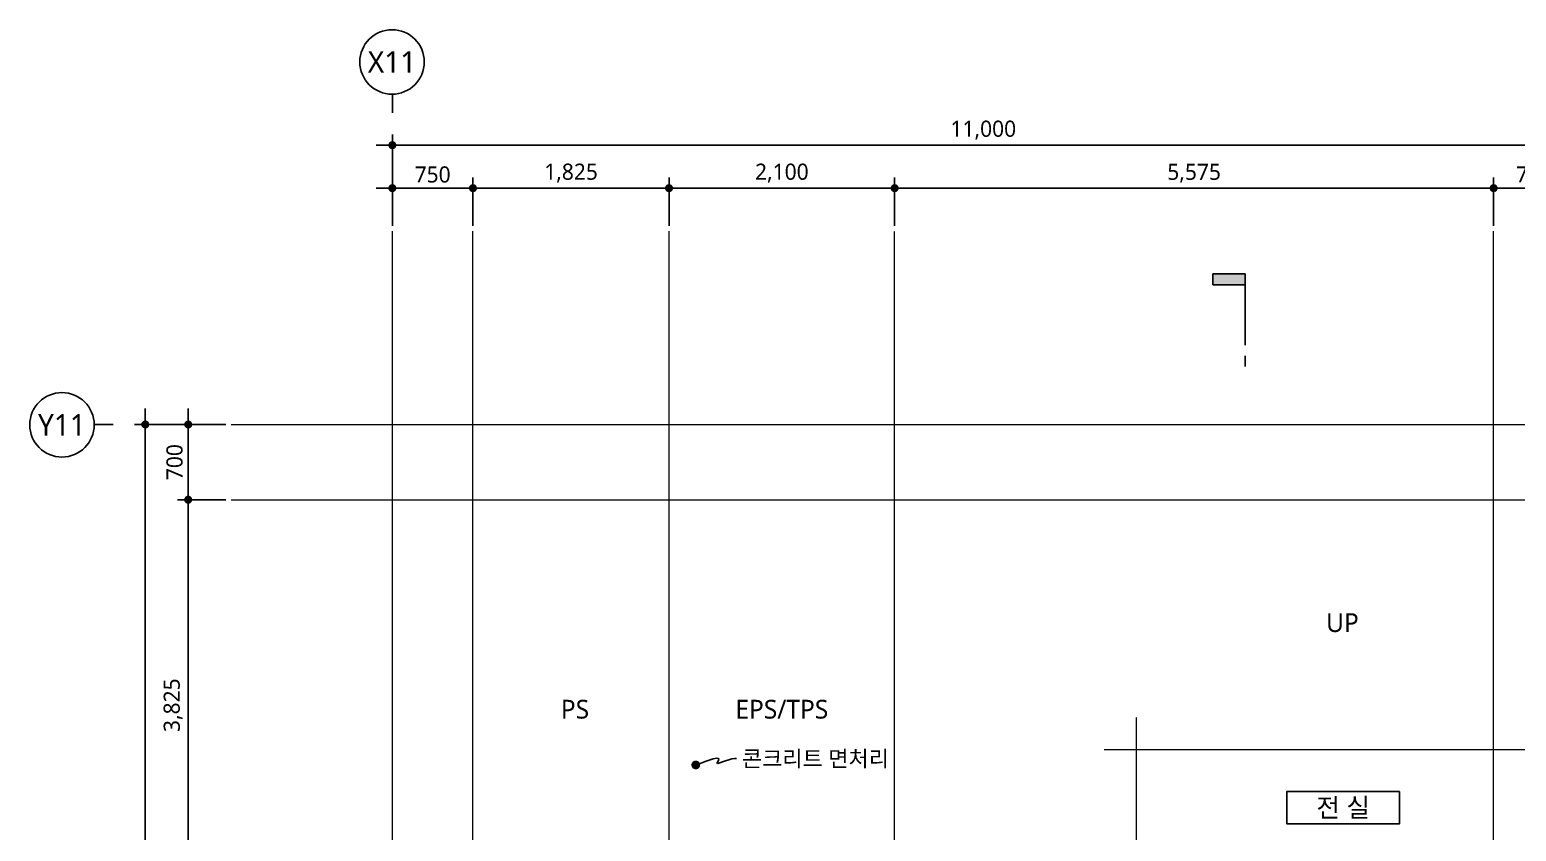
# Model space of a CAD drawing. Header units: millimetres. Extents: x 3320976 to 3527701, y 1183647 to 1243117.
# Drawn here: x 3422464 to 3436299, y 1196819 to 1204280 of the extents above; entities that cross this region are included whole.
import ezdxf
from ezdxf.enums import TextEntityAlignment as Align

# ---------------------------------------------------------------- set-up
doc = ezdxf.new("R2010")
doc.units = ezdxf.units.MM
doc.header["$MEASUREMENT"] = 0
doc.linetypes.add('CEN', pattern=[62, 60, -1, 0, -1])
doc.layers.get('0').update_dxf_attribs({"linetype": 'CONTINUOUS'})
for name, color, linetype, lineweight in [('A-AXIS-BUBL', 7, 'CONTINUOUS', 25), ('A-CNTL', 1, 'CEN', 15), ('A-DIMS', 7, 'CONTINUOUS', 25), ('A-MKXS-LEAD', 7, 'CONTINUOUS', 25), ('A-MKXS-MAK1', 3, 'CONTINUOUS', 25), ('A-MKXS-TEXT1', 3, 'CONTINUOUS', 25), ('A-MKXS-TEXT2', 7, 'CONTINUOUS', 25), ('A-MKXX-NAME', 3, 'CONTINUOUS', 25), ('A-MKXX-SYMB', 7, 'CONTINUOUS', 25), ('A-XXXX-TXT2', 3, 'CONTINUOUS', 25)]:
    doc.layers.add(name, color=color, linetype=linetype, lineweight=lineweight)
doc.styles.add('HY울릉도L', font='')
doc.styles.add('돋움체', font='')
doc.styles.add('맑은고딕', font='malgun.ttf')
doc.styles.get('HY울릉도L').set_extended_font_data('HYwulM')
doc.styles.get('돋움체').set_extended_font_data('DotumChe')
doc.dimstyles.new('CDIM', dxfattribs={"dimtxt": 3, "dimasz": 1.5, "dimexe": 2, "dimexo": 1, "dimgap": 1, "dimtad": 1, "dimdec": 0, "dimrnd": 0.5, "dimzin": 0, "dimdsep": 32, "dimlunit": 6, "dimtxsty": 'HY울릉도L', "dimblk1": '_CIDOT', "dimblk2": '_CIDOT', "dimsah": 1, "dimcen": 5.5, "dimclrd": 2, "dimclre": 2, "dimclrt": 7, "dimadec": 0, "dimazin": 0, "dimtfac": 1, "dimtdec": 0, "dimtix": 1, "dimtmove": 2, "dimatfit": 1, "dimldrblk": '_CIDOT', "dimfxl": 1, "dimtolj": 1, "dimtzin": 0, "dimlwd": -1, "dimarcsym": 0})

# ---------------------------------------------------------------- blocks, each defined once
blk = doc.blocks.new('_CIDOT')
at = {"color": 0, "linetype": 'ByBlock'}
blk.add_line((2, 0), (-1, 0), dxfattribs=at)
at = {"color": 0, "linetype": 'ByBlock', "const_width": 0.5}
blk.add_lwpolyline([(-0.25, 0, 1), (0.25, 0, 1)], format="xyb", close=True, dxfattribs=at)
blk = doc.blocks.new('*D464')
at = {"layer": 'A-DIMS', "lineweight": -2, "transparency": 16777216}
for p, q in [((0, 1850), (0, 2700)), ((11000, 1850), (11000, 2700))]:
    blk.add_line(p, q, dxfattribs=at)
at = {"layer": 'A-DIMS', "transparency": 16777216}
blk.add_line((75, 2600), (10925, 2600), dxfattribs=at)
at = {"layer": 'A-DIMS', "transparency": 16777216, "xscale": 75, "yscale": 75, "zscale": 75, "rotation": 180}
blk.add_blockref('_CIDOT', (0, 2600), dxfattribs=at)
at = {"layer": 'A-DIMS', "transparency": 16777216, "xscale": 75, "yscale": 75, "zscale": 75}
blk.add_blockref('_CIDOT', (11000, 2600), dxfattribs=at)
at = {"layer": 'A-DIMS', "color": 3, "transparency": 16777216, "insert": (5500, 2740), "char_height": 150, "attachment_point": 5, "style": '맑은고딕'}
blk.add_mtext('\\A1;11,000', dxfattribs=at)
blk = doc.blocks.new('*D465')
at = {"layer": 'A-DIMS', "lineweight": -2, "transparency": 16777216}
for p, q in [((0, 1850), (0, 2300)), ((750, 1850), (750, 2300))]:
    blk.add_line(p, q, dxfattribs=at)
at = {"layer": 'A-DIMS', "transparency": 16777216}
blk.add_line((75, 2200), (675, 2200), dxfattribs=at)
at = {"layer": 'A-DIMS', "transparency": 16777216, "xscale": 75, "yscale": 75, "zscale": 75, "rotation": 180}
blk.add_blockref('_CIDOT', (0, 2200), dxfattribs=at)
at = {"layer": 'A-DIMS', "transparency": 16777216, "xscale": 75, "yscale": 75, "zscale": 75}
blk.add_blockref('_CIDOT', (750, 2200), dxfattribs=at)
at = {"layer": 'A-DIMS', "color": 3, "transparency": 16777216, "insert": (375, 2327), "char_height": 150, "attachment_point": 5, "style": '맑은고딕'}
blk.add_mtext('\\A1;750', dxfattribs=at)
blk = doc.blocks.new('*D466')
at = {"layer": 'A-DIMS', "lineweight": -2, "transparency": 16777216}
for p, q in [((-1550, 0), (-2400, 0)), ((-1550, -13000), (-2400, -13000))]:
    blk.add_line(p, q, dxfattribs=at)
at = {"layer": 'A-DIMS', "transparency": 16777216}
blk.add_line((-2300, -12925), (-2300, -75), dxfattribs=at)
at = {"layer": 'A-DIMS', "transparency": 16777216, "xscale": 75, "yscale": 75, "zscale": 75}
for p, rotation in [((-2300, 0), 90), ((-2300, -13000), 270)]:
    blk.add_blockref('_CIDOT', p, dxfattribs=dict(at, rotation=rotation))
at = {"layer": 'A-DIMS', "color": 3, "transparency": 16777216, "insert": (-2440, -6500), "char_height": 150, "attachment_point": 5, "rotation": 90, "style": '맑은고딕'}
blk.add_mtext('\\A1;13,000', dxfattribs=at)
blk = doc.blocks.new('*D469')
at = {"layer": 'A-DIMS', "lineweight": -2, "transparency": 16777216}
for p, q in [((-1550, -700), (-2000, -700)), ((-1550, -4525), (-2000, -4525))]:
    blk.add_line(p, q, dxfattribs=at)
at = {"layer": 'A-DIMS', "transparency": 16777216}
blk.add_line((-1900, -4450), (-1900, -775), dxfattribs=at)
at = {"layer": 'A-DIMS', "transparency": 16777216, "xscale": 75, "yscale": 75, "zscale": 75}
for p, rotation in [((-1900, -700), 90), ((-1900, -4525), 270)]:
    blk.add_blockref('_CIDOT', p, dxfattribs=dict(at, rotation=rotation))
at = {"layer": 'A-DIMS', "color": 3, "transparency": 16777216, "insert": (-2040, -2613), "char_height": 150, "attachment_point": 5, "rotation": 90, "style": '맑은고딕'}
blk.add_mtext('\\A1;3,825', dxfattribs=at)
blk = doc.blocks.new('*D471')
at = {"layer": 'A-DIMS', "lineweight": -2, "transparency": 16777216}
for p, q in [((-1550, 0), (-2000, 0)), ((-1550, -700), (-2000, -700))]:
    blk.add_line(p, q, dxfattribs=at)
at = {"layer": 'A-DIMS', "transparency": 16777216}
blk.add_line((-1900, -625), (-1900, -75), dxfattribs=at)
at = {"layer": 'A-DIMS', "transparency": 16777216, "xscale": 75, "yscale": 75, "zscale": 75}
for p, rotation in [((-1900, 0), 90), ((-1900, -700), 270)]:
    blk.add_blockref('_CIDOT', p, dxfattribs=dict(at, rotation=rotation))
at = {"layer": 'A-DIMS', "color": 3, "transparency": 16777216, "insert": (-2027, -350), "char_height": 150, "attachment_point": 5, "rotation": 90, "style": '맑은고딕'}
blk.add_mtext('\\A1;700', dxfattribs=at)
blk = doc.blocks.new('*D474')
at = {"layer": 'A-DIMS', "lineweight": -2, "transparency": 16777216}
for p, q in [((750, 1850), (750, 2300)), ((2575, 1850), (2575, 2300))]:
    blk.add_line(p, q, dxfattribs=at)
at = {"layer": 'A-DIMS', "transparency": 16777216}
blk.add_line((825, 2200), (2500, 2200), dxfattribs=at)
at = {"layer": 'A-DIMS', "transparency": 16777216, "xscale": 75, "yscale": 75, "zscale": 75, "rotation": 180}
blk.add_blockref('_CIDOT', (750, 2200), dxfattribs=at)
at = {"layer": 'A-DIMS', "transparency": 16777216, "xscale": 75, "yscale": 75, "zscale": 75}
blk.add_blockref('_CIDOT', (2575, 2200), dxfattribs=at)
at = {"layer": 'A-DIMS', "color": 3, "transparency": 16777216, "insert": (1663, 2340), "char_height": 150, "attachment_point": 5, "style": '맑은고딕'}
blk.add_mtext('\\A1;1,825', dxfattribs=at)
blk = doc.blocks.new('*D483')
at = {"layer": 'A-DIMS', "lineweight": -2, "transparency": 16777216}
for p, q in [((10250, 1850), (10250, 2300)), ((11000, 1850), (11000, 2300))]:
    blk.add_line(p, q, dxfattribs=at)
at = {"layer": 'A-DIMS', "transparency": 16777216}
blk.add_line((10925, 2200), (10325, 2200), dxfattribs=at)
at = {"layer": 'A-DIMS', "transparency": 16777216, "xscale": 75, "yscale": 75, "zscale": 75, "rotation": 180}
blk.add_blockref('_CIDOT', (10250, 2200), dxfattribs=at)
at = {"layer": 'A-DIMS', "transparency": 16777216, "xscale": 75, "yscale": 75, "zscale": 75}
blk.add_blockref('_CIDOT', (11000, 2200), dxfattribs=at)
at = {"layer": 'A-DIMS', "color": 3, "transparency": 16777216, "insert": (10625, 2327), "char_height": 150, "attachment_point": 5, "style": '맑은고딕'}
blk.add_mtext('\\A1;750', dxfattribs=at)
blk = doc.blocks.new('*D484')
at = {"layer": 'A-DIMS', "lineweight": -2, "transparency": 16777216}
for p, q in [((4675, 1850), (4675, 2300)), ((10250, 1850), (10250, 2300))]:
    blk.add_line(p, q, dxfattribs=at)
at = {"layer": 'A-DIMS', "transparency": 16777216}
blk.add_line((10175, 2200), (4750, 2200), dxfattribs=at)
at = {"layer": 'A-DIMS', "transparency": 16777216, "xscale": 75, "yscale": 75, "zscale": 75, "rotation": 180}
blk.add_blockref('_CIDOT', (4675, 2200), dxfattribs=at)
at = {"layer": 'A-DIMS', "transparency": 16777216, "xscale": 75, "yscale": 75, "zscale": 75}
blk.add_blockref('_CIDOT', (10250, 2200), dxfattribs=at)
at = {"layer": 'A-DIMS', "color": 3, "transparency": 16777216, "insert": (7462, 2339), "char_height": 150, "attachment_point": 5, "style": '맑은고딕'}
blk.add_mtext('\\A1;5,575', dxfattribs=at)
blk = doc.blocks.new('*D485')
at = {"layer": 'A-DIMS', "lineweight": -2, "transparency": 16777216}
for p, q in [((2575, 1850), (2575, 2300)), ((4675, 1850), (4675, 2300))]:
    blk.add_line(p, q, dxfattribs=at)
at = {"layer": 'A-DIMS', "transparency": 16777216}
blk.add_line((4600, 2200), (2650, 2200), dxfattribs=at)
at = {"layer": 'A-DIMS', "transparency": 16777216, "xscale": 75, "yscale": 75, "zscale": 75, "rotation": 180}
blk.add_blockref('_CIDOT', (2575, 2200), dxfattribs=at)
at = {"layer": 'A-DIMS', "transparency": 16777216, "xscale": 75, "yscale": 75, "zscale": 75}
blk.add_blockref('_CIDOT', (4675, 2200), dxfattribs=at)
at = {"layer": 'A-DIMS', "color": 3, "transparency": 16777216, "insert": (3625, 2340), "char_height": 150, "attachment_point": 5, "style": '맑은고딕'}
blk.add_mtext('\\A1;2,100', dxfattribs=at)
blk = doc.blocks.new('CORE 2- 단면')
at = {"layer": 'A-MKXS-MAK1'}
h = blk.add_hatch(color=256, dxfattribs=at)
h.paths.add_polyline_path([(5095, 12859), (4847, 12611, 0.414214), (4847, 13106)])
h.paths.add_polyline_path([(4847, 12611), (4600, 12364), (4600, 12509, 0.198912)])
h.paths.add_polyline_path([(4847, 13106, 0.198912), (4600, 13209), (4600, 13354)])
for points in [[(537, 10486), (437, 10486), (437, 10786), (537, 10786)], [(4900, -2015), (4900, -2115), (4600, -2115), (4600, -2015)]]:
    blk.add_hatch(color=256, dxfattribs=at).paths.add_polyline_path(points)
h = blk.add_hatch(color=256, dxfattribs=at)
h.paths.add_polyline_path([(12887, 10291), (12639, 10538, 0.414214), (13134, 10538)])
h.paths.add_polyline_path([(12639, 10538), (12392, 10786), (12537, 10786, 0.198912)])
h.paths.add_polyline_path([(13134, 10538, 0.198912), (13237, 10786), (13382, 10786)])
for p, q in [((4600, 13354), (5095, 12859)), ((4600, 11886), (4600, 13354)), ((4600, 12364), (5095, 12859)), ((4600, 11686), (4600, 11786)), ((437, 10786), (1100, 10786)), ((437, 10786), (437, 10486)), ((537, 10786), (537, 10486)), ((1200, 10786), (1300, 10786)), ((11714, 10786), (11814, 10786)), ((11914, 10786), (13382, 10786)), ((12392, 10786), (12887, 10291)), ((13382, 10786), (12887, 10291)), ((437, 10486), (537, 10486)), ((4600, -1352), (4600, -1252)), ((4600, -2115), (4600, -1452)), ((4600, -2015), (4900, -2015)), ((4900, -2115), (4900, -2015)), ((4600, -2115), (4900, -2115))]:
    blk.add_line(p, q, dxfattribs=at)
for centre in [(4600, 12859), (12887, 10786)]:
    blk.add_circle(centre, 350, dxfattribs=at)
at = {"layer": 'A-MKXS-TEXT2', "style": '돋움체'}
for s, height, rotation, p in [('A-514', 140, 270, (4472, 12866)), ('1', 150, 270, (4744, 12863)), ('A-515', 140, 180, (12887, 10934)), ('1', 140, 180, (12887, 10611))]:
    blk.add_text(s, height=height, rotation=rotation, dxfattribs=at).set_placement(p, align=Align.MIDDLE)
blk = doc.blocks.new('CORE6_GRID')
at = {"layer": 'A-AXIS-BUBL', "ltscale": 0.2}
for p, q in [((0, 2900), (0, 3075)), ((-2600, 0), (-2775, 0))]:
    blk.add_line(p, q, dxfattribs=at)
for centre in [(-2.9, 3375), (-3075, -2.9)]:
    blk.add_circle(centre, 300, dxfattribs=at)
at = {"layer": 'A-CNTL'}
for p, q in [((0, -14400), (0, 1800)), ((750, -14400), (750, 1800)), ((2575, -4825), (2575, 1800)), ((4675, -9875), (4675, 1800)), ((10250, -14400), (10250, 1800)), ((-1500, 0), (12500, 0)), ((-1500, -700), (12500, -700)), ((6925, -14400), (6925, -2725)), ((6625, -3025), (12500, -3025))]:
    blk.add_line(p, q, dxfattribs=at)
at = {"layer": 'A-XXXX-TXT2', "ltscale": 0.2, "style": '맑은고딕'}
for s, p in [('X11', (-2.9, 3375)), ('Y11', (-3075, -2.9))]:
    blk.add_text(s, height=200, dxfattribs=at).set_placement(p, align=Align.MIDDLE)
at = {"layer": 'A-DIMS'}
for base, p1, p2, picture, middle in [((11000, 2600), (0, 1800), (11000, 1800), '*D464', (5500, 2740.5)), ((750, 2200), (0, 1800), (750, 1800), '*D465', (375, 2327.5)), ((2575, 2200), (750, 1800), (2575, 1800), '*D474', (1662.5, 2340.5))]:
    dim = blk.add_linear_dim(base=base, p1=p1, p2=p2, dimstyle='CDIM', override={"dimscale": 50, "dimtxsty": '맑은고딕', "dimclrd": 256, "dimclre": 256, "dimclrt": 3}, dxfattribs=at)
    dim.commit()
    dim.dimension.update_dxf_attribs({"geometry": picture, "text_midpoint": middle})
for base, p1, p2, angle, picture, middle in [((2575, 2200), (4675, 1800), (2575, 1800), 180, '*D485', (3625, 2340.5)), ((4675, 2200), (10250, 1800), (4675, 1800), 180, '*D484', (7462.5, 2338.9)), ((10250, 2200), (11000, 1800), (10250, 1800), 180, '*D483', (10625, 2327.5)), ((-2300, 0), (-1500, -13000), (-1500, 0), 270, '*D466', (-2440.5, -6500)), ((-1900, 0), (-1500, -700), (-1500, 0), 270, '*D471', (-2027.5, -350)), ((-1900, -700), (-1500, -4525), (-1500, -700), 270, '*D469', (-2040.1, -2612.5))]:
    dim = blk.add_linear_dim(base=base, p1=p1, p2=p2, angle=angle, dimstyle='CDIM', override={"dimscale": 50, "dimtxsty": '맑은고딕', "dimclrd": 256, "dimclre": 256, "dimclrt": 3}, dxfattribs=at)
    dim.commit()
    dim.dimension.update_dxf_attribs({"geometry": picture, "text_midpoint": middle})

msp = doc.modelspace()

# ---------------------------------------------------------------- linework, layer by layer
at = {"layer": 'A-MKXS-LEAD', "const_width": 40}
msp.add_lwpolyline([(3428642.2, 1197438.2, 1), (3428683.7, 1197434.1, 1)], format="xyb", close=True, dxfattribs=at)
at = {"layer": 'A-MKXS-LEAD'}
msp.add_lwpolyline([(3428662.1, 1197435.8), (3428759.9, 1197472.7), (3428823.6, 1197492.6), (3428859.8, 1197499), (3428875.2, 1197495.5), (3428876.3, 1197485.6), (3428869.8, 1197472.8), (3428862.3, 1197460.6), (3428860.4, 1197452.6), (3428869, 1197451.2), (3428887.1, 1197455.6), (3428912, 1197463.9), (3428940.9, 1197474), (3428971.1, 1197484.1), (3428999.9, 1197492.2), (3429024.6, 1197496.5), (3429042.5, 1197495.1)], dxfattribs=at)
at = {"layer": 'A-MKXX-SYMB'}
msp.add_lwpolyline([(3435213.8, 1197189.2), (3434163.8, 1197189.2), (3434163.8, 1196889.2), (3435213.8, 1196889.2)], close=True, dxfattribs=at)

# ---------------------------------------------------------------- block references
at = {"rotation": 180}
msp.add_blockref('CORE 2- 단면', (3438376.3, 1199892.2), dxfattribs=at)
at = {"layer": 'A-DIMS'}
msp.add_blockref('CORE6_GRID', (3425838.8, 1200605.4), dxfattribs=at)

# ---------------------------------------------------------------- texts
at = {"layer": 'A-MKXS-TEXT1', "style": '맑은고딕'}
msp.add_text('콘크리트 면처리', height=150, dxfattribs=at).set_placement((3429092.5, 1197495.1), align=Align.MIDDLE_LEFT)
at = {"layer": 'A-MKXX-NAME', "style": '맑은고딕'}
for s, p in [('UP', (3434681.3, 1198761.5)), ('PS', (3427538.8, 1197955.4)), ('EPS/TPS', (3429463.8, 1197955.4)), ('전 실', (3434688.8, 1197039.2))]:
    msp.add_text(s, height=175, dxfattribs=at).set_placement(p, align=Align.MIDDLE_CENTER)

doc.saveas('drawing.dxf')
